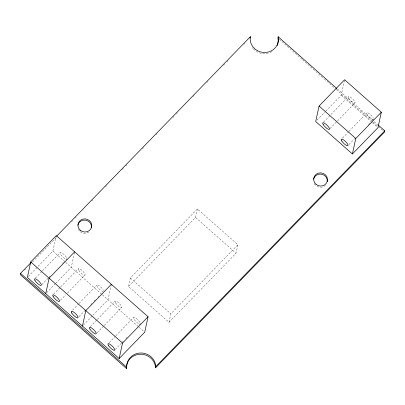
<?xml version="1.0" encoding="UTF-8"?>
<svg xmlns="http://www.w3.org/2000/svg" width="405" height="405" viewBox="0 0 405 405"><rect width="100%" height="100%" fill="white"/><g stroke="black" fill="none" stroke-linecap="round" stroke-linejoin="round"><path stroke-width="0.3" stroke-dasharray="2.02 1.52" d="M28.249 276.504L52.908 251.105L56.153 236.226M74.51 252.452L71.27 267.33L55.855 283.201M111.355 284.31L107.983 299.781L93.008 315.201M128.486 286.507L130.344 277.997L197.397 208.95L237.892 244.742L236.034 253.257L168.981 322.304L128.486 286.507L195.539 217.46L197.397 208.95M168.981 322.304L170.839 313.789L237.892 244.742M325.828 111.097L341.238 95.221L344.615 79.745M24.654 270.079L25.53 269.173M32.577 261.924L56.786 236.991M71.756 221.576L72.637 220.669M75.279 217.951L76.16 217.045M92.006 200.723L92.887 199.817M105.654 186.675L106.535 185.768M122.381 169.447L123.262 168.541M125.904 165.822L126.785 164.916M142.631 148.594L143.512 147.688M156.279 134.541L157.16 133.635M173.006 117.318L173.887 116.412M176.529 113.689L177.41 112.782M193.256 96.466L194.137 95.56M206.904 82.412L207.785 81.506M223.631 65.19L224.512 64.279M227.154 61.56L228.035 60.654M243.881 44.337L244.762 43.431M35.387 278.154L41.993 271.355M42.434 270.899L60.051 252.76M41.811 284.68L48.858 277.42M49.299 276.969L50.179 276.058M62.512 263.361L63.393 262.455M66.035 259.732L66.916 258.825A4.642 1.276 44.2 0 1 61.879 255.97A4.642 1.276 44.2 0 1 61.276 252.624A4.642 1.276 44.2 0 1 66.774 258.041M46.605 292.729L55.414 283.657M53.576 294.233L60.183 287.428M60.623 286.978L78.241 268.839M60.441 300.302L65.726 294.86M67.488 293.048L85.106 274.904M72.541 310.154L78.707 303.806M79.147 303.35L96.765 285.211M78.965 316.675L84.691 310.782M90.857 304.428L91.738 303.522M93.94 301.254L95.261 299.897M97.904 297.174L98.785 296.268M83.319 325.18L92.568 315.657M90.29 326.683L96.896 319.884M97.337 319.429L114.954 301.29M97.154 332.753L103.761 325.949M104.201 325.498L121.819 307.354M317.019 120.163L325.387 111.547M109.254 342.605L115.42 336.256M115.86 335.801L133.478 317.662M323.549 122.123L348.214 96.729M115.238 349.581L122.285 342.321M122.725 341.871L123.606 340.964M125.808 338.696L127.129 337.335M139.462 324.638L140.343 323.732A4.642 1.276 44.2 0 1 135.305 320.871A4.642 1.276 44.2 0 1 134.703 317.525A4.642 1.276 44.2 0 1 140.201 322.947M329.974 128.648L337.021 121.389M337.461 120.938L355.079 102.794M342.514 138.044L348.68 131.696M349.12 131.24L366.738 113.101M348.938 144.565L354.664 138.672M368.317 124.608L369.638 123.252M372.281 120.528L373.602 119.166M337.395 89.044L372.438 119.976M374.331 121.647L377.647 124.573M279.349 39.29L302.079 59.353M302.55 59.768L323.863 78.58M324.339 78.995L335.704 89.029M336.175 89.444L372.641 121.632M373.116 122.047L383.059 130.825M341.238 95.221L371.836 122.264M372.306 122.68L377.014 126.841M195.539 217.46L236.034 253.257M130.344 277.997L170.839 313.789M52.908 251.105L65.149 261.924M65.62 262.339L101.863 294.374M102.333 294.789L138.576 326.825M139.047 327.24L143.755 331.401M271.978 51.582A14.175 13.436 12.3 0 1 268.773 53.055M268.287 53.202A14.175 13.436 12.3 0 1 253.333 48.843M253.003 48.458A14.175 13.436 12.3 0 1 252.391 47.663M88.862 231.964A6.936 6.576 12.3 0 1 79.962 231.457M79.542 231.058A6.936 6.576 12.3 0 1 78.221 229.083M325.463 185.227A6.936 6.576 12.3 0 1 315.687 185.48M315.272 185.075A6.936 6.576 12.3 0 1 313.748 182.569M103.245 291.6A4.642 1.276 44.2 0 1 97.858 287.545A4.642 1.276 44.2 0 1 98.354 285.247A4.642 1.276 44.2 0 1 103.488 290.491M373.218 119.49A4.642 1.276 44.2 0 1 367.826 115.435A4.642 1.276 44.2 0 1 368.327 113.142A4.642 1.276 44.2 0 1 373.461 118.382M78.757 270.343A4.642 1.276 44.2 0 0 84.721 275.228A4.642 1.276 44.2 0 0 81.537 270.039A4.642 1.276 44.2 0 0 78.757 270.343M115.471 302.798A4.642 1.276 44.2 0 0 121.434 307.678A4.642 1.276 44.2 0 0 118.25 302.489A4.642 1.276 44.2 0 0 115.471 302.798M348.73 98.233A4.642 1.276 44.2 0 0 354.694 103.118A4.642 1.276 44.2 0 0 351.51 97.929A4.642 1.276 44.2 0 0 348.73 98.233"/><path stroke-width="0.61" d="M250.346 36.587L250.047 37.989M31.084 262.496L20.518 273.375L20.25 274.615L126.37 368.413L126.724 367.092A14.58 13.821 12.3 0 1 140.677 352.988A14.58 13.821 12.3 0 1 155.798 366.596L155.53 367.836A14.58 13.821 12.3 0 0 141.421 354.243A14.58 13.821 12.3 0 0 126.517 366.403M30.739 261.934L27.368 277.41L119.151 358.536L144.696 332.232L148.068 316.761L56.285 235.629L30.739 261.934L122.523 343.065L119.151 358.536M45.724 293.635L49.096 278.159L74.641 251.854M82.438 326.086L85.809 310.61L111.355 284.31M126.37 368.413L126.724 367.092M319.069 106.049L315.697 121.525L352.411 153.976L377.956 127.671L381.328 112.2L344.615 79.745L319.069 106.049L355.782 138.5L352.411 153.976M378.118 124.993L384.75 130.84L384.482 132.081L155.53 367.836M56.619 236.206L250.315 36.754A14.175 13.436 12.3 0 0 264.597 52.498A14.175 13.436 12.3 0 0 278.195 36.794L278.164 36.627M122.523 343.065L148.068 316.761M355.782 138.5L381.328 112.2M155.798 366.596L384.75 130.84M336.919 88.624L278.195 36.794L277.926 38.035A14.175 13.436 12.3 0 1 277.749 43.856M20.518 273.375L126.643 367.178M277.612 44.327A14.175 13.436 12.3 0 1 277.101 45.699M126.456 368.327A14.58 13.821 12.3 0 1 126.451 367.365M77.841 225.139A6.936 6.576 12.3 0 1 85.779 220.204A6.936 6.576 12.3 0 1 91.474 227.661M313.571 179.162A6.936 6.576 12.3 0 1 321.509 174.221A6.936 6.576 12.3 0 1 327.2 181.678M315.961 184.24A6.936 6.576 12.3 0 0 327.372 180.989A6.936 6.576 12.3 0 0 318.487 173.137A6.936 6.576 12.3 0 0 315.961 184.24M80.23 230.222A6.936 6.576 12.3 0 0 91.641 226.972A6.936 6.576 12.3 0 0 82.757 219.12A6.936 6.576 12.3 0 0 80.23 230.222M35.022 280.569A4.642 1.276 44.2 0 0 40.986 285.454A4.642 1.276 44.2 0 0 37.802 280.265A4.642 1.276 44.2 0 0 35.022 280.569M53.212 296.647A4.642 1.276 44.2 0 0 59.181 301.533A4.642 1.276 44.2 0 0 55.991 296.344A4.642 1.276 44.2 0 0 53.212 296.647M71.736 313.019A4.642 1.276 44.2 0 0 77.699 317.905A4.642 1.276 44.2 0 0 74.515 312.716A4.642 1.276 44.2 0 0 71.736 313.019M89.925 329.098A4.642 1.276 44.2 0 0 95.894 333.983A4.642 1.276 44.2 0 0 92.704 328.794A4.642 1.276 44.2 0 0 89.925 329.098M108.449 345.475A4.642 1.276 44.2 0 0 114.418 350.355A4.642 1.276 44.2 0 0 111.228 345.166A4.642 1.276 44.2 0 0 108.449 345.475M323.185 124.537A4.642 1.276 44.2 0 0 329.154 129.423A4.642 1.276 44.2 0 0 325.964 124.234A4.642 1.276 44.2 0 0 323.185 124.537M341.709 140.91A4.642 1.276 44.2 0 0 347.672 145.795A4.642 1.276 44.2 0 0 344.488 140.606A4.642 1.276 44.2 0 0 341.709 140.91"/></g></svg>
